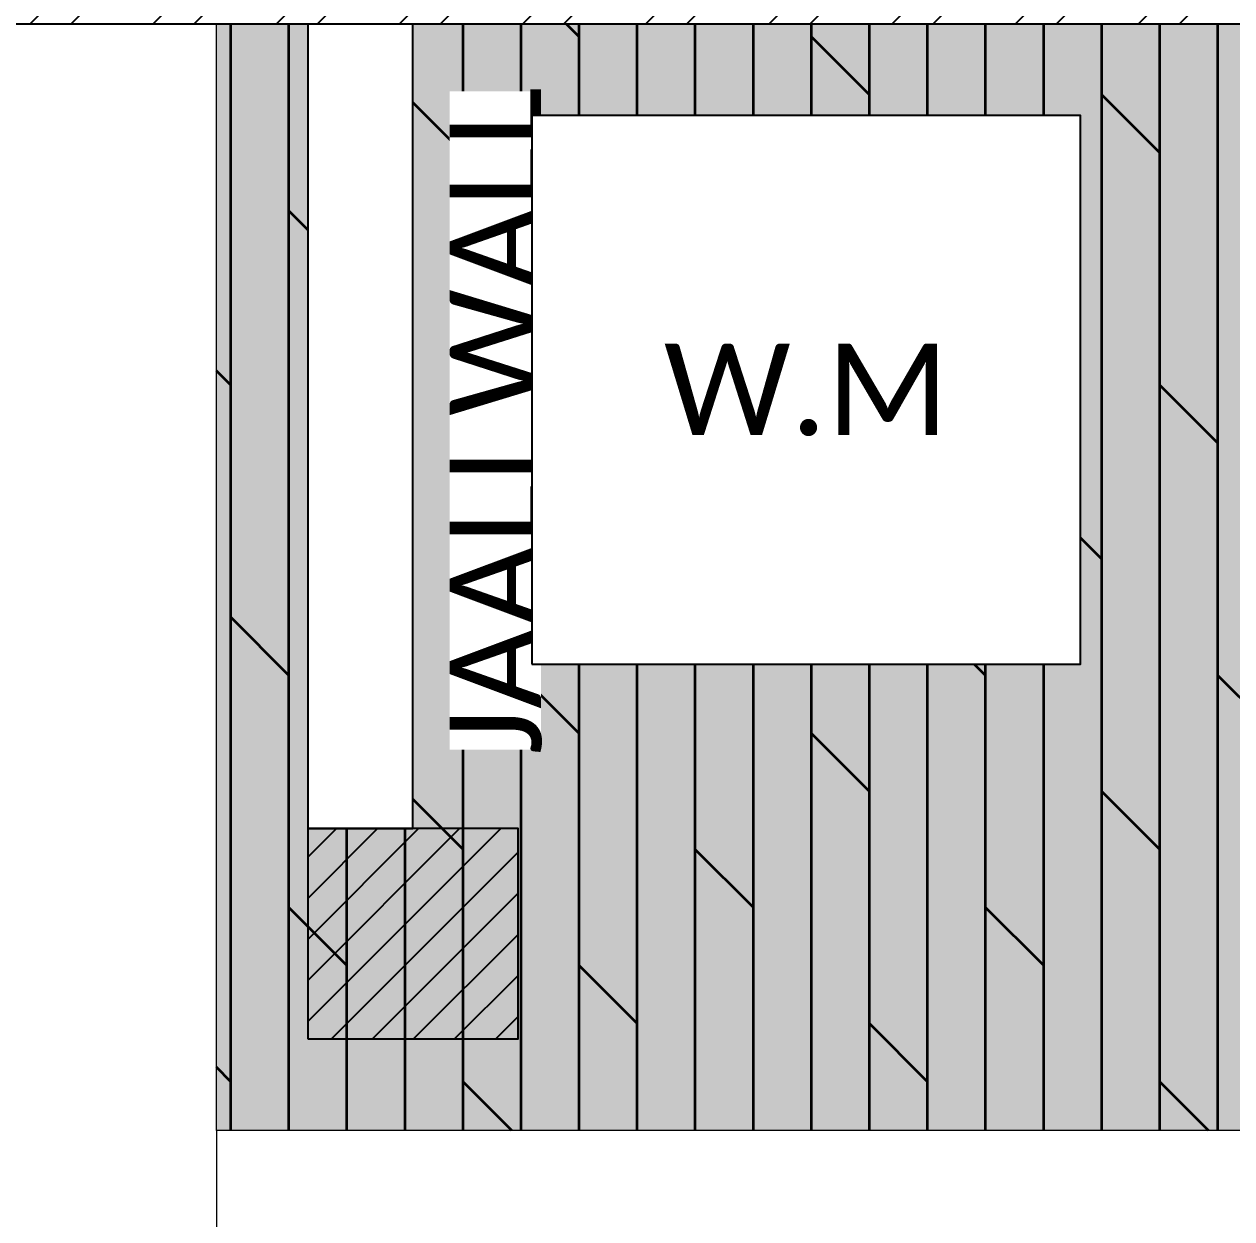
# Model space of a CAD drawing. Header units: millimetres. Extents: x -176651 to 424033, y -469666 to 486614.
# Drawn here: x 228727 to 230048, y 82048 to 83355 of the extents above; entities that cross this region are included whole.
import ezdxf

# ---------------------------------------------------------------- set-up
doc = ezdxf.new("R2010")
doc.units = ezdxf.units.MM
doc.set_wipeout_variables(frame=1)
for name, color, linetype in [('1625_West Villa$0$ad-Elevation 10', 8, 'Continuous'), ('1625_West Villa$0$ad-Furniture', 8, 'Continuous'), ('1625_West Villa$0$ad-Verandah', 8, 'Continuous'), ('1625_West Villa$0$ad-Wall hatch', 8, 'Continuous'), ('1625W_Columns$0$ad-MS Column', 8, 'Continuous'), ('ad-Plinth', 8, 'Continuous'), ('ad-Verandah', 33, 'Continuous')]:
    doc.layers.add(name, color=color, linetype=linetype)
doc.layers.add('1625_West Villa$0$ad-Landscape', color=8, linetype='Continuous', lineweight=35)
doc.styles.add('1625_West Villa$0$6 U T S R N_Corridor-Basement$0$Standard', font='arial.ttf')
doc.styles.add('1625_West Villa$0$Standard', font='calibril.ttf')

# ---------------------------------------------------------------- blocks, each defined once
blk = doc.blocks.new('zw$F00C')
at = {"layer": 'ad-Plinth', "ltscale": 5}
blk.add_lwpolyline([(0, 13620), (12120, 13620), (12120, 0), (0, 0), (0, 4745), (2830, 4745), (2830, 8645), (0, 8645)], close=True, dxfattribs=at)
at = {"layer": 'ad-Verandah', "lineweight": 9}
blk.add_lwpolyline([(6195, 0), (12120, 0), (12120, 8760), (13640, 8760), (13640, 4630), (14550, 4630), (14550, -1210), (6195, -1210)], close=True, dxfattribs=at)
blk = doc.blocks.new('zw$898C')
at = {"layer": 'ad-Plinth', "ltscale": 5}
blk.add_blockref('zw$F00C', (30903.5, -345403.9), dxfattribs=at)
blk = doc.blocks.new('1625_West Villa$0$zw$B45')
at = {"layer": '1625_West Villa$0$ad-Elevation 10', "insert": (305.6, -433.7, 0), "char_height": 100, "width": 720.07, "attachment_point": 5, "rotation": 90, "style": '1625_West Villa$0$6 U T S R N_Corridor-Basement$0$Standard', "bg_fill": 3, "box_fill_scale": 1, "bg_fill_color": 257, "bg_fill_transparency": 0}
blk.add_mtext('{\\fCalibri Light|b0|i0|c0|p34;JAALI WALL}', dxfattribs=at)
blk.add_wipeout([(100, 0), (215, 0), (215, -880), (100, -880)])
at = {"layer": '1625_West Villa$0$ad-Elevation 10'}
blk.add_lwpolyline([(215, -880), (215, 0), (100, 0), (100, -880)], close=True, dxfattribs=at)
blk = doc.blocks.new('1625_West Villa$0$zw$3FE3')
blk.add_wipeout([(-300, -300), (-300, 300), (300, 300), (300, -300)])
at = {"layer": '1625_West Villa$0$ad-Furniture'}
blk.add_lwpolyline([(-300, -300), (300, -300), (300, 300), (-300, 300)], close=True, dxfattribs=at)
at = {"layer": '1625_West Villa$0$ad-Furniture', "insert": (0, 0), "char_height": 100, "width": 393.189, "attachment_point": 5, "style": '1625_West Villa$0$Standard', "bg_fill": 2}
blk.add_mtext('\\pxqc;W.M', dxfattribs=at)
blk = doc.blocks.new('1625_West Villa$0$zw$66EE')
at = {"layer": '1625_West Villa$0$ad-Furniture', "rotation": 359.9999999999999}
blk.add_blockref('1625_West Villa$0$zw$B45', (6195, 0), dxfattribs=at)
at = {"layer": '1625_West Villa$0$ad-Furniture'}
blk.add_blockref('1625_West Villa$0$zw$3FE3', (6840, -400), dxfattribs=at)
blk = doc.blocks.new('1625_West Villa$0$zw$6266')
at = {"layer": '1625_West Villa$0$ad-Wall hatch', "transparency": 33554610}
h = blk.add_hatch(dxfattribs=at)
h.set_pattern_fill('ANSI32', color=256, scale=10)
h.set_pattern_definition([(45, (388774.33, 102900.03), (-67.35192, 67.35192), []), (45, (388819.235, 102900.03), (-67.35192, 67.35192), [])])
h.paths.add_polyline_path([(230, 8875), (230, 9105), (0, 9105), (0, 8645), (2830, 8645), (2830, 4745), (0, 4745), (0, 0), (9240, 0), (9240, 230), (8540, 230), (8540, 4745), (4810, 4745), (4810, 4515), (4995, 4515), (4995, 3930), (5110, 3930), (5110, 4630), (8310, 4630), (8310, 3130), (6860, 3130), (6860, 3015), (8310, 3015), (8310, 230), (5110, 230), (5110, 3015), (6060, 3015), (6060, 3130), (4995, 3130), (4995, 230), (230, 230), (230, 4515), (3910, 4515), (3910, 4745), (3060, 4745), (3060, 8875)])
blk = doc.blocks.new('1625_West Villa$0$zw$6CCD')
at = {"transparency": 33554559}
h = blk.add_hatch(color=43, dxfattribs=at)
h.dxf.hatch_style = 1
h.paths.add_polyline_path([(6195, -13620), (12120, -13620), (12120, -4860), (13640, -4860), (13640, -8990), (14550, -8990), (14550, -14830), (6195, -14830)])
at = {"layer": '1625_West Villa$0$ad-Landscape', "transparency": 33554687}
h = blk.add_hatch(dxfattribs=at)
h.set_pattern_fill('DOLMIT', color=44, scale=10, angle=90)
h.set_pattern_definition([(90, (6195, -14830), (-63.5, 2e-14), []), (135, (6195, -14830), (-127, -127), [89.8026, -179.605])])
h.paths.add_polyline_path([(6195, -13620), (12120, -13620), (12120, -4860), (13640, -4860), (13640, -8990), (14550, -8990), (14550, -14830), (6195, -14830)])
at = {"layer": '1625_West Villa$0$ad-Verandah', "lineweight": 9}
for points in [[(6195, -13620), (12120, -13620), (12120, -4860), (13640, -4860), (13640, -8990), (14550, -8990), (14550, -14830), (6195, -14830)], [(6195, -14830), (6195, -15130), (9635, -15130), (9635, -14830)]]:
    blk.add_lwpolyline(points, close=True, dxfattribs=at)
blk = doc.blocks.new('1625W_Columns$0$A$C42b14ea2')
at = {"layer": '1625W_Columns$0$ad-MS Column'}
h = blk.add_hatch(dxfattribs=at)
h.set_pattern_fill('ANSI31', color=256, scale=10)
h.set_pattern_definition([(45, (-1729784.14, 638048.958), (-22.4506403, 22.4506403), [])])
h.paths.add_polyline_path([(0, 0), (230, 0), (230, 230), (0, 230)])
blk.add_lwpolyline([(0, 0), (230, 0), (230, 230), (0, 230)], close=True, dxfattribs=at)
blk = doc.blocks.new('1625W_Columns')
blk.add_blockref('1625W_Columns$0$A$C42b14ea2', (6295, -1110))
blk = doc.blocks.new('1625_West Villa')
at = {"layer": '1625_West Villa$0$ad-Verandah'}
blk.add_blockref('1625_West Villa$0$zw$6CCD', (0, 13620), dxfattribs=at)
at = {"layer": '1625_West Villa$0$ad-Furniture'}
blk.add_blockref('1625_West Villa$0$zw$66EE', (0, 0), dxfattribs=at)
blk.add_blockref('1625_West Villa$0$zw$6266', (0, 0))
blk.add_blockref('1625W_Columns', (0, 0))
blk = doc.blocks.new("All Plot's Villa Plans")
at = {"ltscale": 5}
blk.add_blockref('1625_West Villa', (222742.3, 83354.9), dxfattribs=at)

msp = doc.modelspace()

# ---------------------------------------------------------------- block references
at = {"ltscale": 5}
msp.add_blockref("All Plot's Villa Plans", (0, 0), dxfattribs=at)

# ---------------------------------------------------------------- next in the draw order: block references
msp.add_blockref('zw$898C', (191838.8, 428758.8), dxfattribs=at)

doc.saveas('drawing.dxf')
